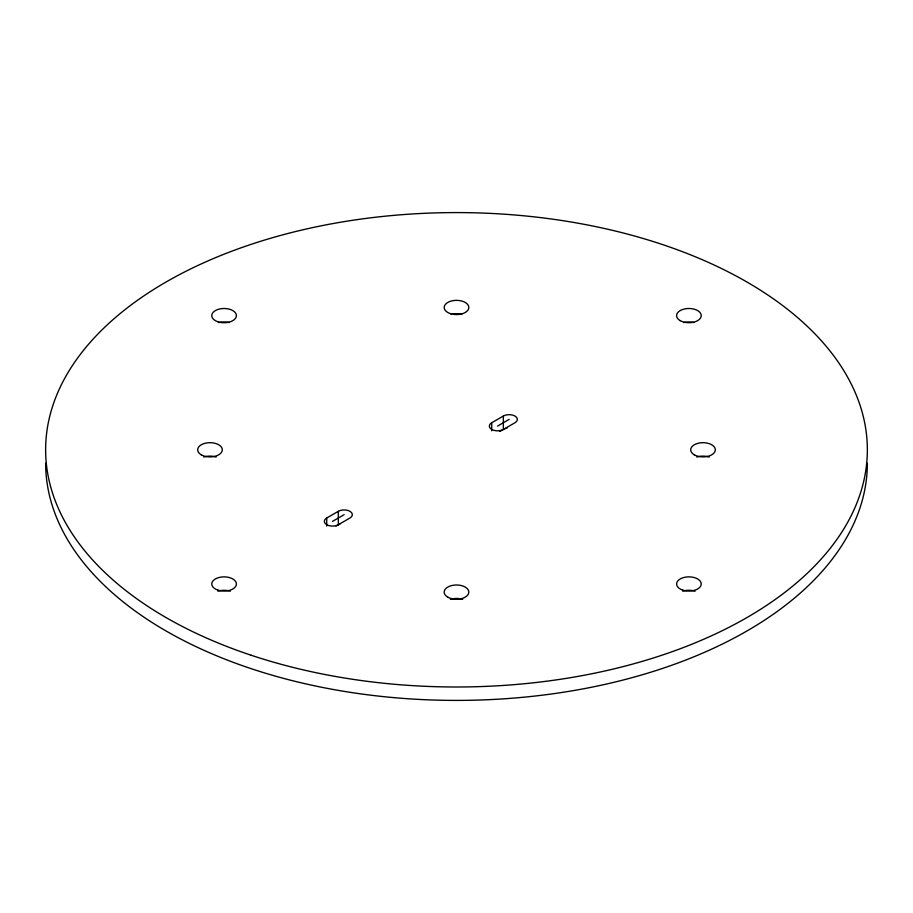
<?xml version="1.0" encoding="UTF-8"?>
<svg xmlns="http://www.w3.org/2000/svg" width="913" height="913" viewBox="0 0 913 913"><rect width="100%" height="100%" fill="white"/><g stroke="black" fill="none" stroke-linecap="round" stroke-linejoin="round"><path stroke-width="1.37" d="M326.717 526.059L326.717 518.013L338.335 511.303A8.217 4.748 0 0 1 349.953 511.303A8.217 4.748 0 0 1 349.953 518.013L336.018 526.059M491.73 430.788L491.73 422.742L503.348 416.031A8.217 4.748 0 0 1 514.966 416.031A8.217 4.748 0 0 1 514.966 422.742L499.868 431.461M332.526 521.369L344.144 514.658M497.539 426.097L509.157 419.387M503.348 416.031L503.348 429.452A8.217 4.748 0 0 1 491.73 429.452A8.217 4.748 0 0 1 491.73 422.742M338.335 511.303L338.335 524.724A8.217 4.748 0 0 1 326.717 524.724A8.217 4.748 0 0 1 326.717 518.013M867.35 463.211A410.85 237.197 0 0 1 456.5 700.408A410.85 237.197 0 0 1 45.65 463.211M218.88 322.574A12.326 7.121 0 0 1 229.3 322.574M217.922 591.225A12.326 7.121 0 0 1 230.247 591.225M683.7 322.574A12.326 7.121 0 0 1 694.12 322.574M682.753 591.225A12.326 7.121 0 0 1 695.078 591.225M203.827 457.048A12.326 7.121 0 0 1 216.153 457.048M450.337 599.373A12.326 7.121 0 0 1 462.663 599.373M696.847 457.048A12.326 7.121 0 0 1 709.173 457.048M451.284 314.437A12.326 7.121 0 0 1 461.716 314.437M338.335 524.724A8.217 4.748 0 0 1 340.035 523.971M503.348 429.452A8.217 4.748 0 0 1 507.035 428.22M251.075 655.214A410.85 237.197 0 0 0 867.35 449.789A410.85 237.197 0 0 0 251.075 244.364A410.85 237.197 0 0 0 251.075 655.214M217.922 321.775A12.326 7.121 0 0 0 236.41 315.613A12.326 7.121 0 0 0 217.922 309.45A12.326 7.121 0 0 0 217.922 321.775M217.922 590.14A12.326 7.121 0 0 0 236.41 583.978A12.326 7.121 0 0 0 217.922 577.815A12.326 7.121 0 0 0 217.922 590.14M682.753 590.14A12.326 7.121 0 0 0 701.241 583.978A12.326 7.121 0 0 0 682.753 577.815A12.326 7.121 0 0 0 682.753 590.14M680.196 320.646A12.326 7.121 0 0 0 700.819 317.45A12.326 7.121 0 0 0 685.72 308.731A12.326 7.121 0 0 0 680.196 320.646M201.271 454.822A12.326 7.121 0 0 0 221.893 451.638A12.326 7.121 0 0 0 206.794 442.919A12.326 7.121 0 0 0 201.271 454.822M447.781 597.148A12.326 7.121 0 0 0 468.403 593.952A12.326 7.121 0 0 0 453.305 585.233A12.326 7.121 0 0 0 447.781 597.148M694.291 454.822A12.326 7.121 0 0 0 714.913 451.638A12.326 7.121 0 0 0 699.815 442.919A12.326 7.121 0 0 0 694.291 454.822M450.337 313.627A12.326 7.121 0 0 0 468.826 307.464A12.326 7.121 0 0 0 450.337 301.301A12.326 7.121 0 0 0 450.337 313.627"/></g></svg>
